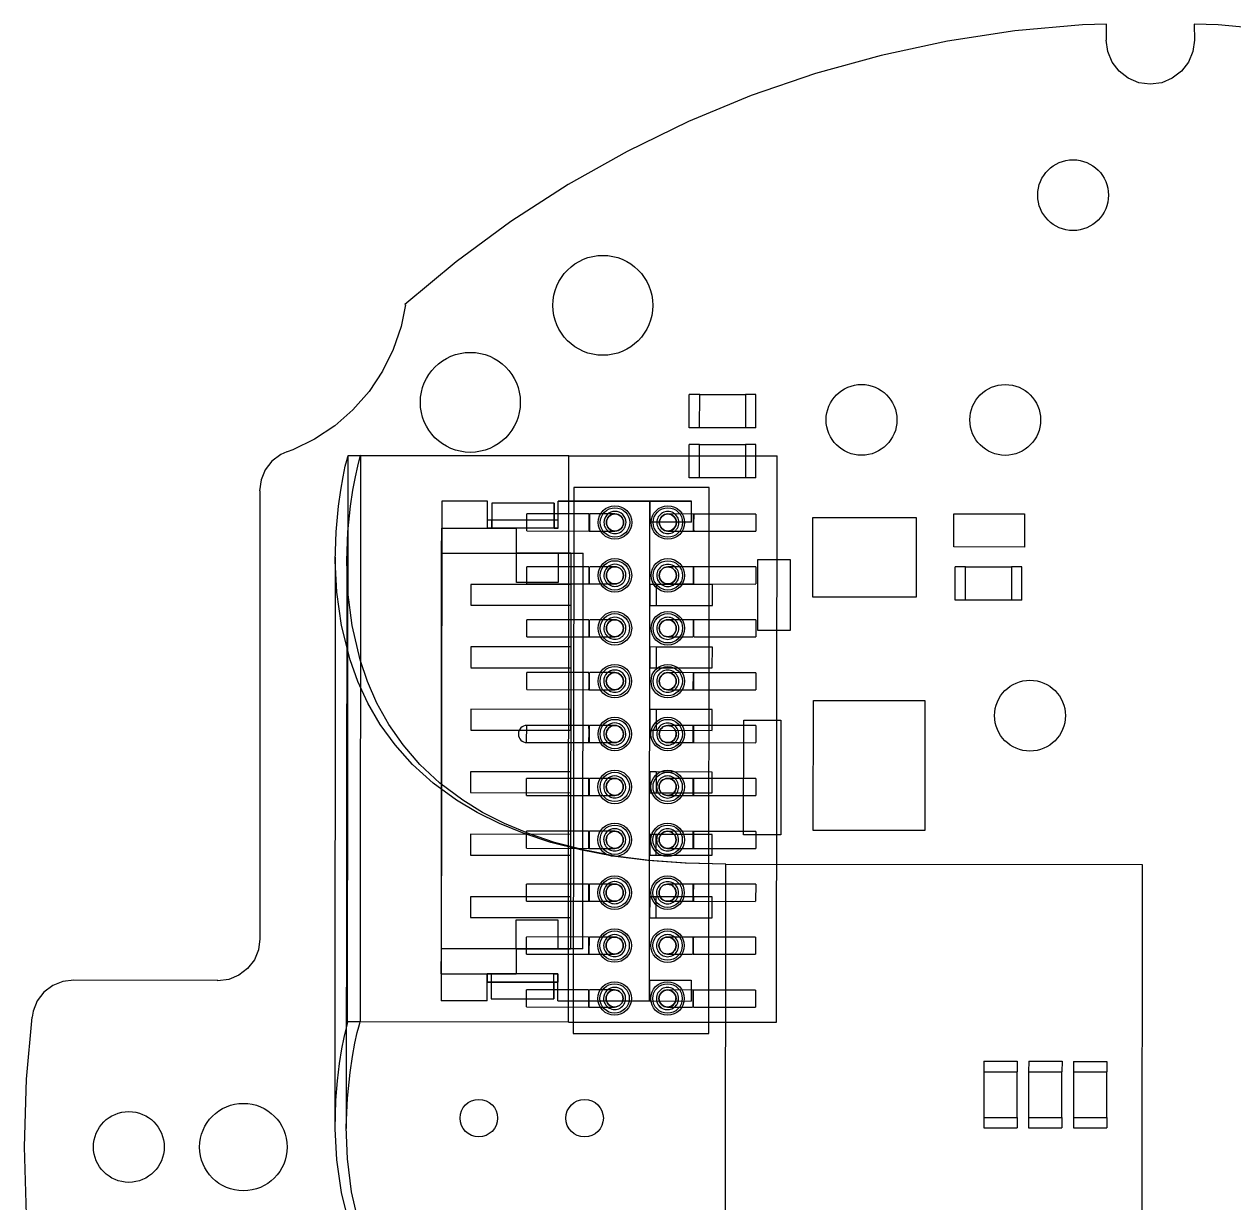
# Model space of a CAD drawing. Extents: x 21 to 75.1, y 333 to 387.
# Drawn here: x 20.99 to 50.03, y 358.66 to 386.97 of the extents above; entities that cross this region are included whole.
import ezdxf

# ---------------------------------------------------------------- set-up
doc = ezdxf.new("R2010")
doc.units = 0
doc.layers.get('0').update_dxf_attribs({"linetype": 'CONTINUOUS'})

msp = doc.modelspace()

# ---------------------------------------------------------------- linework, layer by layer
at = {"color": 7, "linetype": 'CONTINUOUS'}
for p, q in [((44.773, 386.803), (43.159, 386.559)), ((46.398, 386.949), (44.773, 386.803)), ((46.979, 386.966), (46.398, 386.949)), ((46.978, 386.586), (46.979, 386.966)), ((49.66, 386.947), (49.079, 386.965)), ((49.079, 386.965), (49.079, 386.964)), ((49.079, 386.964), (49.087, 386.584)), ((51.284, 386.798), (49.66, 386.947)), ((43.159, 386.559), (41.564, 386.217)), ((47.005, 386.312), (46.969, 386.586)), ((46.969, 386.586), (46.978, 386.586)), ((49.087, 386.584), (49.051, 386.31)), ((41.564, 386.217), (39.991, 385.781)), ((47.111, 386.056), (47.005, 386.312)), ((49.051, 386.31), (48.945, 386.055)), ((47.279, 385.837), (47.111, 386.056)), ((48.945, 386.055), (48.777, 385.835)), ((39.991, 385.781), (38.449, 385.25)), ((47.498, 385.668), (47.279, 385.837)), ((47.753, 385.562), (47.498, 385.668)), ((48.557, 385.667), (48.302, 385.562)), ((48.777, 385.835), (48.557, 385.667)), ((48.027, 385.526), (47.753, 385.562)), ((48.302, 385.562), (48.027, 385.526)), ((38.449, 385.25), (36.941, 384.626)), ((36.941, 384.626), (35.473, 383.913)), ((35.473, 383.913), (34.051, 383.113)), ((34.051, 383.113), (32.68, 382.228)), ((32.68, 382.228), (31.365, 381.262)), ((31.365, 381.262), (30.134, 380.237)), ((30.148, 380.228), (30.043, 379.706)), ((30.134, 380.237), (30.141, 380.229)), ((30.141, 380.229), (30.148, 380.228)), ((30.043, 379.706), (29.855, 379.154)), ((29.855, 379.154), (29.597, 378.631)), ((29.597, 378.631), (29.273, 378.147)), ((29.273, 378.147), (28.888, 377.709)), ((36.96, 377.274), (36.961, 378.074)), ((37.211, 378.074), (36.961, 378.074)), ((37.21, 377.274), (37.211, 378.074)), ((37.211, 378.074), (38.311, 378.073)), ((38.311, 378.073), (38.31, 377.273)), ((38.561, 378.073), (38.311, 378.073)), ((38.56, 377.273), (38.561, 378.073)), ((28.888, 377.709), (28.449, 377.324)), ((28.449, 377.324), (27.964, 377.001)), ((37.21, 377.274), (36.96, 377.274)), ((38.31, 377.273), (37.21, 377.274)), ((38.56, 377.273), (38.31, 377.273)), ((27.964, 377.001), (27.441, 376.743)), ((27.152, 376.637), (26.943, 376.477)), ((27.303, 376.7), (27.152, 376.637)), ((27.304, 376.697), (27.303, 376.7)), ((27.441, 376.743), (27.304, 376.697)), ((36.959, 376.074), (36.96, 376.874)), ((37.21, 376.874), (36.96, 376.874)), ((37.209, 376.074), (37.21, 376.874)), ((37.21, 376.874), (38.31, 376.873)), ((38.31, 376.873), (38.309, 376.073)), ((38.56, 376.873), (38.31, 376.873)), ((38.559, 376.073), (38.56, 376.873)), ((26.943, 376.477), (26.782, 376.268)), ((28.758, 363.008), (28.769, 376.608)), ((28.769, 376.608), (29.069, 376.607)), ((28.769, 376.608), (34.069, 376.603)), ((29.069, 376.607), (29.058, 363.007)), ((34.069, 376.603), (29.069, 376.607)), ((34.058, 363.003), (34.069, 376.603)), ((34.069, 376.603), (39.069, 376.599)), ((39.058, 362.999), (39.069, 376.599)), ((26.782, 376.268), (26.681, 376.025)), ((37.209, 376.074), (36.959, 376.074)), ((38.309, 376.073), (37.209, 376.074)), ((38.559, 376.073), (38.309, 376.073)), ((26.681, 376.025), (26.647, 375.764)), ((26.647, 375.764), (26.655, 375.764)), ((26.655, 375.764), (26.655, 365.002)), ((26.655, 375.764), (26.655, 365.002)), ((34.187, 375.841), (34.177, 362.731)), ((37.437, 375.839), (34.187, 375.841)), ((37.427, 362.729), (37.437, 375.839)), ((31.017, 375.515), (31.008, 363.515)), ((32.117, 375.514), (31.017, 375.515)), ((32.117, 374.864), (32.117, 375.514)), ((33.817, 374.862), (33.817, 375.512)), ((33.817, 375.512), (36.017, 375.511)), ((37.017, 375.51), (33.817, 375.512)), ((36.008, 363.511), (36.017, 375.511)), ((36.017, 375.511), (37.017, 375.51)), ((36.017, 375.511), (36.017, 375.011)), ((37.017, 375.01), (37.017, 375.51)), ((33.717, 375.462), (32.217, 375.464)), ((32.217, 375.464), (32.217, 375.064)), ((32.217, 375.464), (32.217, 374.864)), ((34.551, 375.206), (33.062, 375.207)), ((33.062, 374.797), (33.062, 375.206)), ((33.717, 375.462), (33.717, 375.062)), ((33.717, 374.862), (33.717, 375.462)), ((34.556, 375.206), (34.562, 375.206)), ((34.562, 375.206), (34.562, 374.796)), ((35.177, 375.206), (34.573, 375.206)), ((37.062, 375.204), (36.447, 375.205)), ((37.062, 374.794), (37.062, 375.204)), ((37.062, 375.204), (37.068, 375.204)), ((38.562, 375.203), (37.067, 375.204)), ((38.562, 375.203), (38.562, 374.794)), ((43.314, 374.414), (43.314, 375.21)), ((43.314, 375.21), (45.006, 375.208)), ((45.006, 375.208), (45.006, 374.412)), ((32.117, 375.064), (33.817, 375.062)), ((32.117, 374.864), (32.117, 375.064)), ((32.117, 375.064), (32.217, 375.064)), ((32.217, 375.064), (33.717, 375.062)), ((32.217, 374.864), (32.217, 375.064)), ((33.717, 375.062), (33.817, 375.062)), ((33.717, 375.062), (33.717, 374.862)), ((33.817, 374.862), (33.817, 375.062)), ((36.008, 364.011), (36.017, 375.011)), ((37.017, 375.01), (36.017, 375.011)), ((39.919, 375.116), (39.918, 373.216)), ((42.419, 375.114), (39.919, 375.116)), ((42.418, 373.214), (42.419, 375.114)), ((31.016, 374.265), (31.017, 374.865)), ((31.017, 374.865), (32.817, 374.863)), ((33.817, 374.862), (32.117, 374.864)), ((32.117, 374.864), (32.217, 374.864)), ((32.816, 374.263), (32.817, 374.863)), ((33.062, 374.797), (34.556, 374.796)), ((33.717, 374.862), (33.817, 374.862)), ((34.556, 374.796), (34.562, 374.796)), ((34.562, 374.796), (35.177, 374.796)), ((36.447, 374.795), (37.051, 374.794)), ((37.062, 374.794), (37.067, 374.794)), ((37.072, 374.794), (38.562, 374.793)), ((45.006, 374.412), (43.314, 374.414)), ((28.462, 374.171), (28.451, 360.571)), ((28.737, 374.048), (28.726, 360.448)), ((31.009, 364.765), (31.016, 374.265)), ((31.016, 374.265), (32.816, 374.263)), ((31.016, 374.265), (34.416, 374.262)), ((32.816, 373.563), (32.816, 374.263)), ((33.816, 374.262), (32.816, 374.263)), ((33.816, 374.262), (33.816, 373.562)), ((34.116, 374.262), (33.816, 374.262)), ((34.116, 374.262), (34.109, 364.762)), ((34.116, 374.262), (34.416, 374.262)), ((34.409, 364.762), (34.416, 374.262)), ((38.597, 374.104), (38.596, 372.412)), ((39.393, 374.104), (38.597, 374.104)), ((39.392, 372.412), (39.393, 374.104)), ((34.55, 373.936), (33.061, 373.937)), ((33.061, 373.527), (33.061, 373.936)), ((34.555, 373.936), (34.561, 373.936)), ((34.561, 373.936), (34.561, 373.526)), ((35.176, 373.936), (34.572, 373.936)), ((37.061, 373.934), (36.446, 373.935)), ((37.061, 373.524), (37.061, 373.934)), ((37.061, 373.934), (37.067, 373.934)), ((38.561, 373.933), (37.066, 373.934)), ((38.561, 373.933), (38.561, 373.524)), ((43.342, 373.139), (43.343, 373.939)), ((43.593, 373.938), (43.343, 373.939)), ((43.592, 373.138), (43.593, 373.938)), ((43.593, 373.938), (44.693, 373.938)), ((44.693, 373.938), (44.693, 373.138)), ((44.943, 373.937), (44.693, 373.938)), ((44.943, 373.137), (44.943, 373.937)), ((31.716, 373.514), (31.715, 373.015)), ((34.116, 373.512), (31.716, 373.514)), ((33.816, 373.562), (32.816, 373.563)), ((33.061, 373.527), (34.555, 373.526)), ((34.116, 373.512), (34.115, 373.013)), ((34.555, 373.526), (34.561, 373.526)), ((34.561, 373.526), (35.176, 373.526)), ((36.166, 373.51), (36.014, 373.511)), ((36.016, 373.51), (36.015, 373.011)), ((36.166, 373.51), (36.165, 373.011)), ((37.516, 373.509), (36.166, 373.51)), ((36.446, 373.525), (37.05, 373.524)), ((37.061, 373.524), (37.066, 373.524)), ((37.071, 373.524), (38.561, 373.523)), ((37.515, 373.01), (37.516, 373.509)), ((39.918, 373.216), (42.418, 373.214)), ((31.715, 373.014), (34.115, 373.012)), ((36.015, 373.011), (36.165, 373.01)), ((36.165, 373.01), (37.515, 373.009)), ((43.592, 373.138), (43.342, 373.139)), ((44.692, 373.137), (43.592, 373.138)), ((44.943, 373.137), (44.693, 373.138)), ((33.059, 372.257), (33.06, 372.666)), ((34.549, 372.666), (33.06, 372.667)), ((34.554, 372.666), (34.56, 372.666)), ((34.56, 372.666), (34.559, 372.256)), ((35.175, 372.666), (34.571, 372.666)), ((37.06, 372.664), (36.445, 372.665)), ((37.059, 372.254), (37.06, 372.664)), ((37.06, 372.664), (37.066, 372.664)), ((38.56, 372.663), (37.065, 372.664)), ((38.56, 372.663), (38.559, 372.254)), ((38.596, 372.412), (39.392, 372.412)), ((31.715, 372.014), (31.714, 371.515)), ((34.115, 372.012), (31.715, 372.014)), ((33.059, 372.257), (34.554, 372.256)), ((34.115, 372.012), (34.114, 371.513)), ((34.554, 372.256), (34.559, 372.256)), ((34.559, 372.256), (35.174, 372.256)), ((36.165, 372.01), (36.013, 372.011)), ((36.015, 372.01), (36.014, 371.511)), ((36.165, 372.01), (36.164, 371.511)), ((37.515, 372.009), (36.165, 372.01)), ((36.444, 372.255), (37.049, 372.254)), ((37.059, 372.254), (37.065, 372.254)), ((37.07, 372.254), (38.559, 372.253)), ((37.514, 371.51), (37.515, 372.009)), ((31.714, 371.514), (34.114, 371.512)), ((36.013, 371.511), (36.164, 371.51)), ((36.164, 371.51), (37.514, 371.509)), ((33.058, 370.987), (33.059, 371.396)), ((34.548, 371.396), (33.059, 371.397)), ((34.553, 371.396), (34.559, 371.396)), ((34.559, 371.396), (34.558, 370.986)), ((35.174, 371.396), (34.57, 371.396)), ((37.059, 371.394), (36.444, 371.395)), ((37.058, 370.984), (37.059, 371.394)), ((37.059, 371.394), (37.064, 371.394)), ((38.559, 371.393), (37.064, 371.394)), ((38.559, 371.393), (38.558, 370.984)), ((33.058, 370.987), (34.553, 370.986)), ((34.553, 370.986), (34.558, 370.986)), ((34.558, 370.986), (35.173, 370.986)), ((36.443, 370.985), (37.048, 370.984)), ((37.058, 370.984), (37.064, 370.984)), ((37.069, 370.984), (38.558, 370.983)), ((39.938, 367.604), (39.941, 370.729)), ((39.941, 370.729), (42.616, 370.727)), ((42.616, 370.727), (42.613, 367.602)), ((34.113, 370.512), (31.713, 370.514)), ((31.713, 370.514), (31.713, 370.015)), ((34.113, 370.512), (34.113, 370.013)), ((36.163, 370.51), (36.012, 370.511)), ((36.013, 370.51), (36.013, 370.011)), ((37.513, 370.509), (36.163, 370.51)), ((36.163, 370.51), (36.163, 370.011)), ((37.513, 370.01), (37.513, 370.509)), ((38.266, 367.497), (38.268, 370.257)), ((38.268, 370.257), (39.16, 370.256)), ((39.16, 370.256), (39.158, 367.497)), ((31.713, 370.014), (34.113, 370.012)), ((33.057, 369.717), (33.058, 370.126)), ((34.547, 370.126), (33.058, 370.127)), ((34.552, 370.126), (34.558, 370.126)), ((34.558, 370.126), (34.557, 369.716)), ((35.173, 370.126), (34.569, 370.126)), ((36.012, 370.011), (36.163, 370.01)), ((36.163, 370.01), (37.513, 370.009)), ((37.058, 370.124), (36.443, 370.125)), ((37.057, 369.714), (37.058, 370.124)), ((37.058, 370.124), (37.063, 370.124)), ((38.558, 370.123), (37.063, 370.124)), ((38.558, 370.123), (38.557, 369.714)), ((33.057, 369.717), (34.552, 369.716)), ((34.552, 369.716), (34.557, 369.716)), ((34.557, 369.716), (35.172, 369.716)), ((36.442, 369.715), (37.047, 369.714)), ((37.057, 369.714), (37.063, 369.714)), ((37.068, 369.714), (38.557, 369.713)), ((34.112, 369.012), (31.712, 369.014)), ((31.712, 369.014), (31.712, 368.515)), ((33.056, 368.447), (33.057, 368.856)), ((34.546, 368.856), (33.057, 368.857)), ((34.112, 369.012), (34.112, 368.513)), ((34.551, 368.856), (34.557, 368.856)), ((34.557, 368.856), (34.556, 368.446)), ((35.172, 368.856), (34.568, 368.856)), ((36.162, 369.01), (36.01, 369.011)), ((36.012, 369.01), (36.012, 368.511)), ((37.512, 369.009), (36.162, 369.01)), ((36.162, 369.01), (36.162, 368.511)), ((37.057, 368.854), (36.442, 368.855)), ((37.056, 368.444), (37.057, 368.854)), ((37.057, 368.854), (37.062, 368.854)), ((38.557, 368.853), (37.062, 368.854)), ((37.512, 368.51), (37.512, 369.009)), ((38.557, 368.853), (38.556, 368.444)), ((31.712, 368.514), (34.112, 368.512)), ((36.011, 368.511), (36.162, 368.51)), ((36.162, 368.51), (37.512, 368.509)), ((33.056, 368.447), (34.551, 368.446)), ((34.551, 368.446), (34.556, 368.446)), ((34.556, 368.446), (35.171, 368.446)), ((36.441, 368.445), (37.046, 368.444)), ((37.056, 368.444), (37.062, 368.444)), ((37.067, 368.444), (38.556, 368.443)), ((34.111, 367.512), (31.711, 367.514)), ((31.711, 367.514), (31.711, 367.015)), ((33.055, 367.177), (33.056, 367.586)), ((34.545, 367.586), (33.056, 367.587)), ((34.111, 367.512), (34.111, 367.013)), ((34.55, 367.586), (34.556, 367.586)), ((34.556, 367.586), (34.555, 367.176)), ((35.171, 367.586), (34.567, 367.586)), ((36.161, 367.51), (36.009, 367.511)), ((36.011, 367.51), (36.011, 367.011)), ((37.511, 367.509), (36.161, 367.51)), ((36.161, 367.51), (36.161, 367.011)), ((37.056, 367.584), (36.441, 367.585)), ((37.055, 367.174), (37.056, 367.584)), ((37.056, 367.584), (37.061, 367.584)), ((38.556, 367.583), (37.061, 367.584)), ((37.511, 367.01), (37.511, 367.509)), ((39.158, 367.497), (38.266, 367.497)), ((38.556, 367.583), (38.555, 367.174)), ((42.613, 367.602), (39.938, 367.604)), ((33.055, 367.177), (34.55, 367.176)), ((34.55, 367.176), (34.555, 367.176)), ((34.555, 367.176), (35.17, 367.176)), ((36.44, 367.175), (37.045, 367.174)), ((37.055, 367.174), (37.061, 367.174)), ((37.066, 367.174), (38.555, 367.173)), ((31.711, 367.014), (34.111, 367.012)), ((36.01, 367.011), (36.161, 367.01)), ((36.161, 367.01), (37.511, 367.009)), ((37.825, 353.193), (37.836, 366.793)), ((37.836, 366.793), (47.836, 366.785)), ((47.836, 366.785), (47.825, 353.185)), ((33.054, 365.907), (33.055, 366.316)), ((34.544, 366.316), (33.055, 366.317)), ((34.549, 366.316), (34.555, 366.316)), ((34.555, 366.316), (34.554, 365.906)), ((35.17, 366.316), (34.566, 366.316)), ((37.055, 366.314), (36.44, 366.315)), ((37.054, 365.904), (37.055, 366.314)), ((37.055, 366.314), (37.06, 366.314)), ((38.555, 366.313), (37.06, 366.314)), ((38.555, 366.313), (38.554, 365.904)), ((31.71, 366.014), (31.709, 365.515)), ((34.11, 366.012), (31.71, 366.014)), ((33.054, 365.907), (34.549, 365.906)), ((34.11, 366.012), (34.109, 365.513)), ((34.549, 365.906), (34.554, 365.906)), ((34.554, 365.906), (35.169, 365.906)), ((36.16, 366.01), (36.008, 366.011)), ((36.01, 366.01), (36.009, 365.511)), ((36.16, 366.01), (36.159, 365.511)), ((37.51, 366.009), (36.16, 366.01)), ((36.439, 365.905), (37.044, 365.904)), ((37.054, 365.904), (37.06, 365.904)), ((37.065, 365.904), (38.554, 365.903)), ((37.509, 365.51), (37.51, 366.009)), ((31.709, 365.514), (34.109, 365.512)), ((32.809, 365.463), (33.809, 365.462)), ((32.809, 364.763), (32.809, 365.463)), ((33.809, 365.462), (33.809, 364.762)), ((36.009, 365.511), (36.159, 365.51)), ((36.159, 365.51), (37.509, 365.509)), ((33.053, 364.637), (33.054, 365.046)), ((34.543, 365.046), (33.054, 365.047)), ((34.548, 365.046), (34.554, 365.046)), ((34.554, 365.046), (34.553, 364.636)), ((35.169, 365.046), (34.565, 365.046)), ((37.054, 365.044), (36.439, 365.045)), ((37.053, 364.634), (37.054, 365.044)), ((37.054, 365.044), (37.059, 365.044)), ((38.554, 365.043), (37.059, 365.044)), ((38.554, 365.043), (38.553, 364.634)), ((26.621, 364.741), (26.52, 364.498)), ((26.655, 365.002), (26.621, 364.741)), ((31.008, 364.165), (31.009, 364.765)), ((32.809, 364.763), (31.009, 364.765)), ((34.409, 364.762), (31.009, 364.765)), ((32.809, 364.763), (32.808, 364.163)), ((32.809, 364.763), (33.809, 364.762)), ((33.809, 364.762), (34.109, 364.762)), ((34.409, 364.762), (34.109, 364.762)), ((26.52, 364.498), (26.359, 364.289)), ((33.053, 364.637), (34.548, 364.636)), ((34.548, 364.636), (34.553, 364.636)), ((34.553, 364.636), (35.168, 364.636)), ((36.438, 364.635), (37.042, 364.634)), ((37.053, 364.634), (37.059, 364.634)), ((37.064, 364.634), (38.553, 364.633)), ((26.359, 364.289), (26.15, 364.129)), ((31.008, 364.165), (32.808, 364.163)), ((32.108, 364.164), (32.108, 363.964)), ((33.808, 364.162), (32.108, 364.164)), ((32.108, 363.514), (32.108, 364.164)), ((32.108, 364.164), (32.208, 364.164)), ((32.208, 364.164), (32.208, 363.964)), ((32.208, 364.164), (32.208, 363.564)), ((33.708, 363.962), (33.708, 364.162)), ((33.708, 364.162), (33.808, 364.162)), ((33.708, 363.562), (33.708, 364.162)), ((33.808, 364.162), (33.808, 363.962)), ((33.808, 363.512), (33.808, 364.162)), ((21.679, 363.88), (21.47, 363.719)), ((21.923, 363.98), (21.679, 363.88)), ((22.184, 364.014), (21.923, 363.98)), ((25.646, 364.003), (22.184, 364.014)), ((25.907, 364.028), (25.646, 363.994)), ((25.646, 363.994), (25.646, 364.003)), ((26.15, 364.129), (25.907, 364.028)), ((33.808, 363.962), (32.108, 363.964)), ((32.108, 363.964), (32.208, 363.964)), ((32.208, 363.964), (33.708, 363.962)), ((32.208, 363.964), (32.208, 363.564)), ((33.708, 363.962), (33.808, 363.962)), ((33.708, 363.962), (33.708, 363.562)), ((36.008, 364.011), (37.008, 364.01)), ((36.008, 364.011), (36.008, 363.511)), ((37.008, 364.01), (37.008, 363.51)), ((21.47, 363.719), (21.31, 363.511)), ((32.208, 363.564), (33.708, 363.562)), ((33.052, 363.367), (33.053, 363.776)), ((34.542, 363.776), (33.053, 363.777)), ((34.547, 363.776), (34.553, 363.776)), ((34.553, 363.776), (34.552, 363.366)), ((35.168, 363.776), (34.564, 363.776)), ((37.053, 363.774), (36.438, 363.775)), ((37.052, 363.364), (37.053, 363.774)), ((37.053, 363.774), (37.058, 363.774)), ((38.553, 363.773), (37.058, 363.774)), ((38.553, 363.773), (38.552, 363.364)), ((21.31, 363.511), (21.209, 363.267)), ((32.108, 363.514), (31.008, 363.515)), ((33.052, 363.367), (34.547, 363.366)), ((33.808, 363.512), (36.008, 363.511)), ((33.808, 363.512), (37.008, 363.51)), ((34.547, 363.366), (34.552, 363.366)), ((34.552, 363.366), (35.167, 363.366)), ((36.008, 363.511), (37.008, 363.51)), ((36.437, 363.365), (37.041, 363.364)), ((37.052, 363.364), (37.058, 363.364)), ((37.063, 363.364), (38.552, 363.363)), ((21.181, 363.123), (21.045, 361.637)), ((21.19, 363.122), (21.181, 363.123)), ((21.209, 363.267), (21.19, 363.122)), ((29.058, 363.007), (28.758, 363.008)), ((34.058, 363.003), (28.758, 363.008)), ((34.058, 363.003), (29.058, 363.007)), ((34.058, 363.003), (39.058, 362.999)), ((34.177, 362.731), (37.427, 362.729)), ((44.034, 362.063), (44.033, 361.813)), ((44.034, 362.063), (44.834, 362.062)), ((44.834, 362.062), (44.833, 361.812)), ((45.109, 362.062), (45.108, 361.812)), ((45.109, 362.062), (45.909, 362.062)), ((45.909, 362.062), (45.908, 361.812)), ((46.184, 362.061), (46.183, 361.811)), ((46.184, 362.061), (46.984, 362.061)), ((46.984, 362.061), (46.983, 361.811)), ((21.045, 361.637), (20.995, 360.007)), ((44.033, 361.813), (44.032, 360.713)), ((44.033, 361.813), (44.833, 361.812)), ((44.833, 360.712), (44.833, 361.812)), ((45.108, 361.812), (45.107, 360.712)), ((45.108, 361.812), (45.908, 361.812)), ((45.908, 360.712), (45.908, 361.812)), ((46.183, 361.811), (46.182, 360.711)), ((46.183, 361.811), (46.983, 361.811)), ((46.983, 360.711), (46.983, 361.811)), ((44.032, 360.713), (44.032, 360.463)), ((44.032, 360.713), (44.832, 360.712)), ((44.832, 360.712), (44.832, 360.462)), ((45.107, 360.712), (45.107, 360.462)), ((45.107, 360.712), (45.907, 360.711)), ((45.907, 360.711), (45.907, 360.461)), ((46.182, 360.711), (46.182, 360.461)), ((46.182, 360.711), (46.982, 360.711)), ((46.982, 360.711), (46.982, 360.461)), ((44.032, 360.463), (44.832, 360.462)), ((45.107, 360.462), (45.907, 360.461)), ((46.182, 360.461), (46.982, 360.461)), ((20.995, 360.007), (21.043, 358.376))]:
    msp.add_line(p, q, dxfattribs=at)
for points in [[(37.836, 366.793), (36.866, 366.816), (35.964, 366.883), (35.127, 366.991), (34.352, 367.137), (33.638, 367.319), (32.994, 367.53), (32.404, 367.771), (31.865, 368.038), (31.375, 368.331), (30.81, 368.743), (30.319, 369.187), (29.899, 369.659), (29.543, 370.151), (29.248, 370.66), (29.008, 371.179), (28.819, 371.704), (28.613, 372.525), (28.5, 373.324), (28.463, 374.083), (28.482, 374.779), (28.538, 375.393), (28.593, 375.778), (28.651, 376.1), (28.704, 376.35), (28.738, 376.49), (28.761, 376.578), (28.769, 376.608)], [(37.836, 366.793), (36.885, 366.816), (36.001, 366.883), (35.182, 366.991), (34.425, 367.137), (33.727, 367.319), (33.098, 367.53), (32.522, 367.771), (31.997, 368.038), (31.521, 368.331), (30.971, 368.743), (30.496, 369.187), (30.089, 369.659), (29.747, 370.151), (29.464, 370.66), (29.235, 371.179), (29.057, 371.704), (28.865, 372.524), (28.764, 373.324), (28.737, 374.082), (28.764, 374.779), (28.828, 375.392), (28.886, 375.778), (28.947, 376.1), (29.002, 376.35), (29.037, 376.49), (29.06, 376.577), (29.069, 376.607)], [(28.758, 363.008), (28.746, 362.964), (28.713, 362.836), (28.667, 362.633), (28.613, 362.36), (28.556, 362.008), (28.505, 361.596), (28.468, 361.132), (28.452, 360.443), (28.492, 359.696), (28.605, 358.91), (28.808, 358.104)], [(29.046, 358.104), (28.854, 358.924), (28.753, 359.724), (28.726, 360.482), (28.753, 361.179), (28.817, 361.792), (28.875, 362.178), (28.936, 362.5), (28.991, 362.75), (29.026, 362.89), (29.049, 362.977), (29.058, 363.007)]]:
    msp.add_lwpolyline(points, dxfattribs=at)
for centre, radius in [((46.175, 382.861), 0.85), ((46.175, 382.861), 0.85), ((34.886, 380.215), 1.2), ((34.886, 380.215), 1.2), ((31.705, 377.885), 1.2), ((31.705, 377.885), 1.2), ((41.096, 377.465), 0.85), ((41.096, 377.465), 0.85), ((44.546, 377.463), 0.85), ((44.546, 377.463), 0.85), ((35.177, 375.001), 0.402), ((35.177, 375.001), 0.402), ((35.177, 375.001), 0.353), ((35.177, 375.001), 0.205), ((35.177, 375.001), 0.205), ((35.177, 375.001), 0.205), ((36.447, 375), 0.402), ((36.447, 375), 0.402), ((36.447, 375), 0.353), ((36.447, 375), 0.205), ((36.447, 375), 0.205), ((36.447, 375), 0.205), ((35.176, 373.731), 0.402), ((35.176, 373.731), 0.402), ((35.176, 373.731), 0.352), ((36.446, 373.73), 0.403), ((36.446, 373.73), 0.403), ((36.446, 373.73), 0.352), ((35.176, 373.731), 0.205), ((35.176, 373.731), 0.205), ((35.176, 373.731), 0.205), ((36.446, 373.73), 0.205), ((36.446, 373.73), 0.205), ((36.446, 373.73), 0.205), ((35.175, 372.461), 0.403), ((35.175, 372.461), 0.403), ((36.445, 372.46), 0.402), ((36.445, 372.46), 0.402), ((35.175, 372.461), 0.353), ((35.175, 372.461), 0.205), ((35.175, 372.461), 0.205), ((35.175, 372.461), 0.205), ((36.445, 372.46), 0.353), ((36.445, 372.46), 0.205), ((36.445, 372.46), 0.205), ((36.445, 372.46), 0.205), ((35.174, 371.191), 0.403), ((35.174, 371.191), 0.403), ((35.174, 371.191), 0.353), ((36.444, 371.19), 0.402), ((36.444, 371.19), 0.402), ((36.444, 371.19), 0.352), ((35.174, 371.191), 0.205), ((35.174, 371.191), 0.205), ((35.174, 371.191), 0.205), ((36.444, 371.19), 0.205), ((36.444, 371.19), 0.205), ((36.444, 371.19), 0.205), ((45.14, 370.362), 0.85), ((45.14, 370.362), 0.85), ((35.173, 369.921), 0.402), ((35.173, 369.921), 0.402), ((35.173, 369.921), 0.352), ((36.443, 369.92), 0.402), ((36.443, 369.92), 0.402), ((36.443, 369.92), 0.353), ((35.173, 369.921), 0.205), ((35.173, 369.921), 0.205), ((35.173, 369.921), 0.205), ((36.443, 369.92), 0.205), ((36.443, 369.92), 0.205), ((36.443, 369.92), 0.205), ((35.172, 368.651), 0.403), ((35.172, 368.651), 0.403), ((35.172, 368.651), 0.353), ((35.172, 368.651), 0.205), ((35.172, 368.651), 0.205), ((35.172, 368.651), 0.205), ((36.442, 368.65), 0.402), ((36.442, 368.65), 0.402), ((36.442, 368.65), 0.352), ((36.442, 368.65), 0.205), ((36.442, 368.65), 0.205), ((36.442, 368.65), 0.205), ((35.171, 367.381), 0.403), ((35.171, 367.381), 0.403), ((35.171, 367.381), 0.352), ((36.441, 367.38), 0.402), ((36.441, 367.38), 0.402), ((36.441, 367.38), 0.353), ((35.171, 367.381), 0.205), ((35.171, 367.381), 0.205), ((35.171, 367.381), 0.205), ((36.441, 367.38), 0.205), ((36.441, 367.38), 0.205), ((36.441, 367.38), 0.205), ((35.17, 366.111), 0.403), ((35.17, 366.111), 0.403), ((36.44, 366.11), 0.402), ((36.44, 366.11), 0.402), ((35.17, 366.111), 0.353), ((35.17, 366.111), 0.205), ((35.17, 366.111), 0.205), ((35.17, 366.111), 0.205), ((36.44, 366.11), 0.353), ((36.44, 366.11), 0.205), ((36.44, 366.11), 0.205), ((36.44, 366.11), 0.205), ((35.169, 364.841), 0.402), ((35.169, 364.841), 0.402), ((35.169, 364.841), 0.352), ((35.169, 364.841), 0.205), ((35.169, 364.841), 0.205), ((35.169, 364.841), 0.205), ((36.439, 364.84), 0.402), ((36.439, 364.84), 0.402), ((36.439, 364.84), 0.352), ((36.439, 364.84), 0.205), ((36.439, 364.84), 0.205), ((36.439, 364.84), 0.205), ((35.168, 363.571), 0.403), ((35.168, 363.571), 0.403), ((35.168, 363.571), 0.353), ((36.438, 363.57), 0.403), ((36.438, 363.57), 0.403), ((36.438, 363.57), 0.353), ((35.168, 363.571), 0.205), ((35.168, 363.571), 0.205), ((35.168, 363.571), 0.205), ((36.438, 363.57), 0.205), ((36.438, 363.57), 0.205), ((36.438, 363.57), 0.205), ((26.257, 360.002), 1.05), ((26.257, 360.002), 1.05), ((31.908, 360.698), 0.45), ((31.908, 360.698), 0.45), ((34.448, 360.696), 0.45), ((34.448, 360.696), 0.45), ((23.507, 360.005), 0.85), ((23.507, 360.005), 0.85)]:
    msp.add_circle(centre, radius, dxfattribs=at)
for centre, radius, start, end in [((22.085, 375.005), 12.474, 359.9832, 0.9249), ((35.175, 375.002), 0.264, 89.6792, 180.2289), ((35.177, 375.001), 0.205, 89.9573, 179.9541), ((35.178, 375.002), 0.264, 359.6792, 90.2289), ((35.177, 375.001), 0.205, 269.9541, 89.9541), ((36.447, 375), 0.265, 359.9492, 179.959), ((36.447, 375), 0.205, 89.9541, 269.9541), ((36.447, 375), 0.205, 359.9541, 89.9508), ((42.889, 375.046), 5.824, 178.4457, 180.4625), ((42.88, 375.046), 5.814, 178.4439, 180.4642), ((49.539, 374.983), 12.474, 178.9832, 179.9249), ((22.085, 375.017), 12.474, 358.9832, 359.9249), ((35.177, 375.001), 0.265, 179.9492, 359.959), ((35.177, 375.001), 0.205, 179.9541, 269.9508), ((36.447, 374.999), 0.265, 179.9492, 359.959), ((36.447, 375), 0.205, 269.9573, 359.9541), ((36.447, 375), 0.205, 269.9519, 359.9552), ((36.447, 375), 0.205, 269.9541, 357.2125), ((42.889, 374.943), 5.825, 179.4457, 181.4625), ((42.879, 374.943), 5.814, 179.4437, 181.4643), ((49.539, 374.995), 12.474, 179.9832, 180.9249), ((28.733, 373.787), 5.825, 359.4457, 1.4625), ((28.744, 373.787), 5.814, 359.4437, 1.4643), ((22.084, 373.735), 12.474, 359.9832, 0.9249), ((28.733, 373.684), 5.824, 358.4457, 0.4625), ((28.743, 373.684), 5.814, 358.4439, 0.4642), ((22.084, 373.747), 12.474, 358.9832, 359.9249), ((35.174, 373.732), 0.264, 89.6792, 180.2289), ((35.176, 373.731), 0.265, 179.9492, 359.959), ((35.176, 373.731), 0.205, 89.9573, 179.9541), ((35.176, 373.731), 0.205, 179.9541, 269.9508), ((35.177, 373.732), 0.264, 359.6792, 90.2289), ((35.176, 373.731), 0.205, 269.9541, 89.9541), ((36.446, 373.73), 0.265, 359.9492, 179.959), ((36.446, 373.729), 0.265, 179.9492, 359.959), ((36.446, 373.73), 0.205, 89.9541, 269.9541), ((36.446, 373.73), 0.205, 359.9541, 89.9508), ((36.447, 373.729), 0.204, 269.7044, 0.2211), ((36.447, 373.728), 0.204, 269.6485, 0.2812), ((36.446, 373.73), 0.205, 269.9573, 359.9541), ((36.446, 373.73), 0.205, 269.9519, 359.9552), ((49.538, 373.713), 12.474, 178.9832, 179.9249), ((49.538, 373.725), 12.474, 179.9832, 180.9249), ((36.446, 373.73), 0.205, 269.9541, 357.2125), ((22.082, 372.465), 12.474, 359.9832, 0.9249), ((35.173, 372.462), 0.264, 89.6792, 180.2289), ((35.175, 372.461), 0.205, 89.9573, 179.9541), ((35.175, 372.461), 0.205, 269.9541, 89.9541), ((35.176, 372.462), 0.264, 359.6792, 90.2289), ((36.445, 372.46), 0.265, 359.9492, 179.959), ((36.445, 372.46), 0.205, 89.9541, 269.9541), ((36.445, 372.46), 0.205, 359.9541, 89.9508), ((49.537, 372.443), 12.474, 178.9832, 179.9249), ((22.082, 372.477), 12.474, 358.9832, 359.9249), ((35.175, 372.461), 0.265, 179.9492, 359.959), ((35.175, 372.461), 0.205, 179.9541, 269.9508), ((36.445, 372.459), 0.265, 179.9492, 359.959), ((36.445, 372.46), 0.205, 269.9573, 359.9541), ((36.445, 372.46), 0.205, 269.9519, 359.9552), ((36.445, 372.46), 0.205, 269.9541, 357.2125), ((49.537, 372.455), 12.474, 179.9832, 180.9249), ((35.172, 371.192), 0.264, 89.6792, 180.2289), ((35.175, 371.192), 0.264, 359.6792, 90.2289), ((36.444, 371.19), 0.265, 359.9492, 179.959), ((28.731, 371.247), 5.825, 359.4457, 1.4625), ((28.742, 371.247), 5.814, 359.4437, 1.4643), ((22.081, 371.195), 12.474, 359.9832, 0.9249), ((28.731, 371.144), 5.824, 358.4457, 0.4625), ((28.741, 371.144), 5.814, 358.4439, 0.4642), ((22.081, 371.207), 12.474, 358.9832, 359.9249), ((35.174, 371.191), 0.265, 179.9492, 359.959), ((35.174, 371.191), 0.205, 89.9573, 179.9541), ((35.174, 371.191), 0.205, 179.9541, 269.9508), ((35.174, 371.191), 0.205, 269.9541, 89.9541), ((36.444, 371.189), 0.265, 179.9492, 359.959), ((36.444, 371.19), 0.205, 89.9541, 269.9541), ((36.444, 371.19), 0.205, 269.9573, 359.9541), ((36.444, 371.19), 0.205, 269.9519, 359.9552), ((36.444, 371.19), 0.205, 269.9541, 357.2125), ((36.444, 371.19), 0.205, 359.9541, 89.9508), ((49.536, 371.173), 12.474, 178.9832, 179.9249), ((49.536, 371.185), 12.474, 179.9832, 180.9249), ((33.058, 369.927), 0.2, 89.954, 179.9541), ((28.73, 369.977), 5.825, 359.4457, 1.4625), ((28.741, 369.977), 5.814, 359.4437, 1.4643), ((22.08, 369.925), 12.474, 359.9832, 0.9249), ((35.171, 369.922), 0.264, 89.6792, 180.2289), ((35.173, 369.921), 0.205, 89.9573, 179.9541), ((35.173, 369.921), 0.205, 269.9541, 89.9541), ((35.174, 369.922), 0.264, 359.6792, 90.2289), ((36.443, 369.92), 0.265, 359.9492, 179.959), ((36.443, 369.92), 0.205, 89.9541, 269.9541), ((36.443, 369.92), 0.205, 359.9541, 89.9508), ((49.535, 369.903), 12.474, 178.9832, 179.9249), ((33.058, 369.917), 0.2, 179.954, 269.9541), ((28.73, 369.874), 5.824, 358.4457, 0.4625), ((28.74, 369.874), 5.814, 358.4439, 0.4642), ((22.08, 369.937), 12.474, 358.9832, 359.9249), ((35.173, 369.921), 0.265, 179.9492, 359.959), ((35.173, 369.921), 0.205, 179.9541, 269.9508), ((36.443, 369.919), 0.265, 179.9492, 359.959), ((36.443, 369.92), 0.205, 269.9573, 359.9541), ((36.443, 369.92), 0.205, 269.9519, 359.9552), ((36.443, 369.92), 0.205, 269.9541, 357.2125), ((36.444, 369.919), 0.204, 269.7044, 0.2211), ((36.444, 369.918), 0.204, 269.6485, 0.2812), ((49.535, 369.915), 12.474, 179.9832, 180.9249), ((28.729, 368.707), 5.825, 359.4457, 1.4625), ((28.74, 368.707), 5.814, 359.4437, 1.4643), ((22.079, 368.655), 12.474, 359.9832, 0.9249), ((35.17, 368.652), 0.264, 89.6792, 180.2289), ((35.172, 368.651), 0.205, 89.9573, 179.9541), ((35.172, 368.651), 0.205, 269.9541, 89.9541), ((35.173, 368.652), 0.264, 359.6792, 90.2289), ((36.442, 368.65), 0.265, 359.9492, 179.959), ((36.442, 368.65), 0.205, 89.9541, 269.9541), ((36.442, 368.65), 0.205, 359.9541, 89.9508), ((42.884, 368.696), 5.824, 178.4457, 180.4625), ((42.874, 368.696), 5.814, 178.4439, 180.4642), ((49.534, 368.633), 12.474, 178.9832, 179.9249), ((28.729, 368.604), 5.824, 358.4457, 0.4625), ((28.739, 368.604), 5.814, 358.4439, 0.4642), ((22.079, 368.667), 12.474, 358.9832, 359.9249), ((35.172, 368.651), 0.265, 179.9492, 359.959), ((35.172, 368.651), 0.205, 179.9541, 269.9508), ((36.442, 368.649), 0.265, 179.9492, 359.959), ((36.442, 368.65), 0.205, 269.9573, 359.9541), ((36.442, 368.65), 0.205, 269.9519, 359.9552), ((36.442, 368.65), 0.205, 269.9541, 357.2125), ((36.443, 368.649), 0.204, 269.7044, 0.2211), ((36.443, 368.648), 0.204, 269.6485, 0.2812), ((42.884, 368.593), 5.825, 179.4457, 181.4625), ((42.873, 368.593), 5.814, 179.4437, 181.4643), ((49.534, 368.645), 12.474, 179.9832, 180.9249), ((35.169, 367.382), 0.264, 89.6792, 180.2289), ((35.172, 367.382), 0.264, 359.6792, 90.2289), ((36.441, 367.38), 0.265, 359.9492, 179.959), ((28.728, 367.437), 5.825, 359.4457, 1.4625), ((28.739, 367.437), 5.814, 359.4437, 1.4643), ((22.078, 367.385), 12.474, 359.9832, 0.9249), ((28.728, 367.334), 5.824, 358.4457, 0.4625), ((28.738, 367.334), 5.814, 358.4439, 0.4642), ((22.078, 367.397), 12.474, 358.9832, 359.9249), ((35.171, 367.381), 0.265, 179.9492, 359.959), ((35.171, 367.381), 0.205, 89.9573, 179.9541), ((35.171, 367.381), 0.205, 179.9541, 269.9508), ((35.171, 367.381), 0.205, 269.9541, 89.9541), ((36.441, 367.379), 0.265, 179.9492, 359.959), ((36.441, 367.38), 0.205, 89.9541, 269.9541), ((36.441, 367.38), 0.205, 269.9573, 359.9541), ((36.441, 367.38), 0.205, 269.9519, 359.9552), ((36.441, 367.38), 0.205, 269.9541, 357.2125), ((36.441, 367.38), 0.205, 359.9541, 89.9508), ((42.883, 367.426), 5.824, 178.4457, 180.4625), ((42.873, 367.426), 5.814, 178.4439, 180.4642), ((49.533, 367.363), 12.474, 178.9832, 179.9249), ((42.883, 367.323), 5.825, 179.4457, 181.4625), ((42.872, 367.323), 5.814, 179.4437, 181.4643), ((49.533, 367.375), 12.474, 179.9832, 180.9249), ((22.077, 366.115), 12.474, 359.9832, 0.9249), ((35.168, 366.112), 0.264, 89.6792, 180.2289), ((35.17, 366.111), 0.205, 89.9573, 179.9541), ((35.17, 366.111), 0.205, 269.9541, 89.9541), ((35.171, 366.112), 0.264, 359.6792, 90.2289), ((36.44, 366.11), 0.265, 359.9492, 179.959), ((36.44, 366.11), 0.205, 89.9541, 269.9541), ((36.44, 366.11), 0.205, 359.9541, 89.9508), ((49.532, 366.093), 12.474, 178.9832, 179.9249), ((22.077, 366.127), 12.474, 358.9832, 359.9249), ((35.17, 366.111), 0.265, 179.9492, 359.959), ((35.17, 366.111), 0.205, 179.9541, 269.9508), ((36.44, 366.109), 0.265, 179.9492, 359.959), ((36.441, 366.109), 0.204, 269.7044, 0.2211), ((36.441, 366.108), 0.204, 269.6485, 0.2812), ((36.44, 366.11), 0.205, 269.9573, 359.9541), ((36.44, 366.11), 0.205, 269.9519, 359.9552), ((36.44, 366.11), 0.205, 269.9541, 357.2125), ((49.532, 366.105), 12.474, 179.9832, 180.9249), ((22.076, 364.845), 12.474, 359.9832, 0.9249), ((35.167, 364.842), 0.264, 89.6792, 180.2289), ((35.169, 364.841), 0.205, 89.9573, 179.9541), ((35.169, 364.841), 0.205, 269.9541, 89.9541), ((35.17, 364.842), 0.264, 359.6792, 90.2289), ((36.439, 364.84), 0.265, 359.9492, 179.959), ((36.439, 364.84), 0.205, 89.9541, 269.9541), ((36.439, 364.84), 0.205, 359.9541, 89.9508), ((49.531, 364.823), 12.474, 178.9832, 179.9249), ((22.076, 364.857), 12.474, 358.9832, 359.9249), ((35.169, 364.841), 0.265, 179.9492, 359.959), ((35.169, 364.841), 0.205, 179.9541, 269.9508), ((36.439, 364.839), 0.265, 179.9492, 359.959), ((36.439, 364.84), 0.205, 269.9573, 359.9541), ((36.439, 364.84), 0.205, 269.9519, 359.9552), ((36.439, 364.84), 0.205, 269.9541, 357.2125), ((49.531, 364.835), 12.474, 179.9832, 180.9249), ((28.725, 363.627), 5.825, 359.4457, 1.4625), ((28.736, 363.627), 5.814, 359.4437, 1.4643), ((22.075, 363.575), 12.474, 359.9832, 0.9249), ((28.725, 363.524), 5.824, 358.4457, 0.4625), ((28.735, 363.524), 5.814, 358.4439, 0.4642), ((22.075, 363.587), 12.474, 358.9832, 359.9249), ((35.166, 363.572), 0.264, 89.6792, 180.2289), ((35.168, 363.571), 0.265, 179.9492, 359.959), ((35.168, 363.571), 0.205, 89.9573, 179.9541), ((35.168, 363.571), 0.205, 179.9541, 269.9508), ((35.168, 363.571), 0.205, 269.9541, 89.9541), ((35.169, 363.572), 0.264, 359.6792, 90.2289), ((36.438, 363.57), 0.265, 359.9492, 179.959), ((36.436, 363.568), 0.264, 179.6792, 270.2289), ((36.438, 363.569), 0.265, 179.9492, 359.959), ((36.438, 363.57), 0.205, 89.9541, 269.9541), ((36.438, 363.569), 0.204, 269.7044, 0.2211), ((36.439, 363.568), 0.204, 269.6485, 0.2812), ((36.439, 363.568), 0.264, 269.6792, 0.2289), ((36.438, 363.57), 0.205, 269.9573, 359.9541), ((36.438, 363.57), 0.205, 269.9519, 359.9552), ((36.438, 363.57), 0.205, 359.9541, 89.9508), ((42.88, 363.616), 5.824, 178.4457, 180.4625), ((42.87, 363.616), 5.814, 178.4439, 180.4642), ((49.53, 363.553), 12.474, 178.9832, 179.9249), ((42.88, 363.513), 5.825, 179.4457, 181.4625), ((42.869, 363.513), 5.814, 179.4437, 181.4643), ((49.53, 363.565), 12.474, 179.9832, 180.9249), ((36.438, 363.57), 0.205, 269.9541, 357.2125)]:
    msp.add_arc(centre, radius, start, end, dxfattribs=at)

doc.saveas('drawing.dxf')
